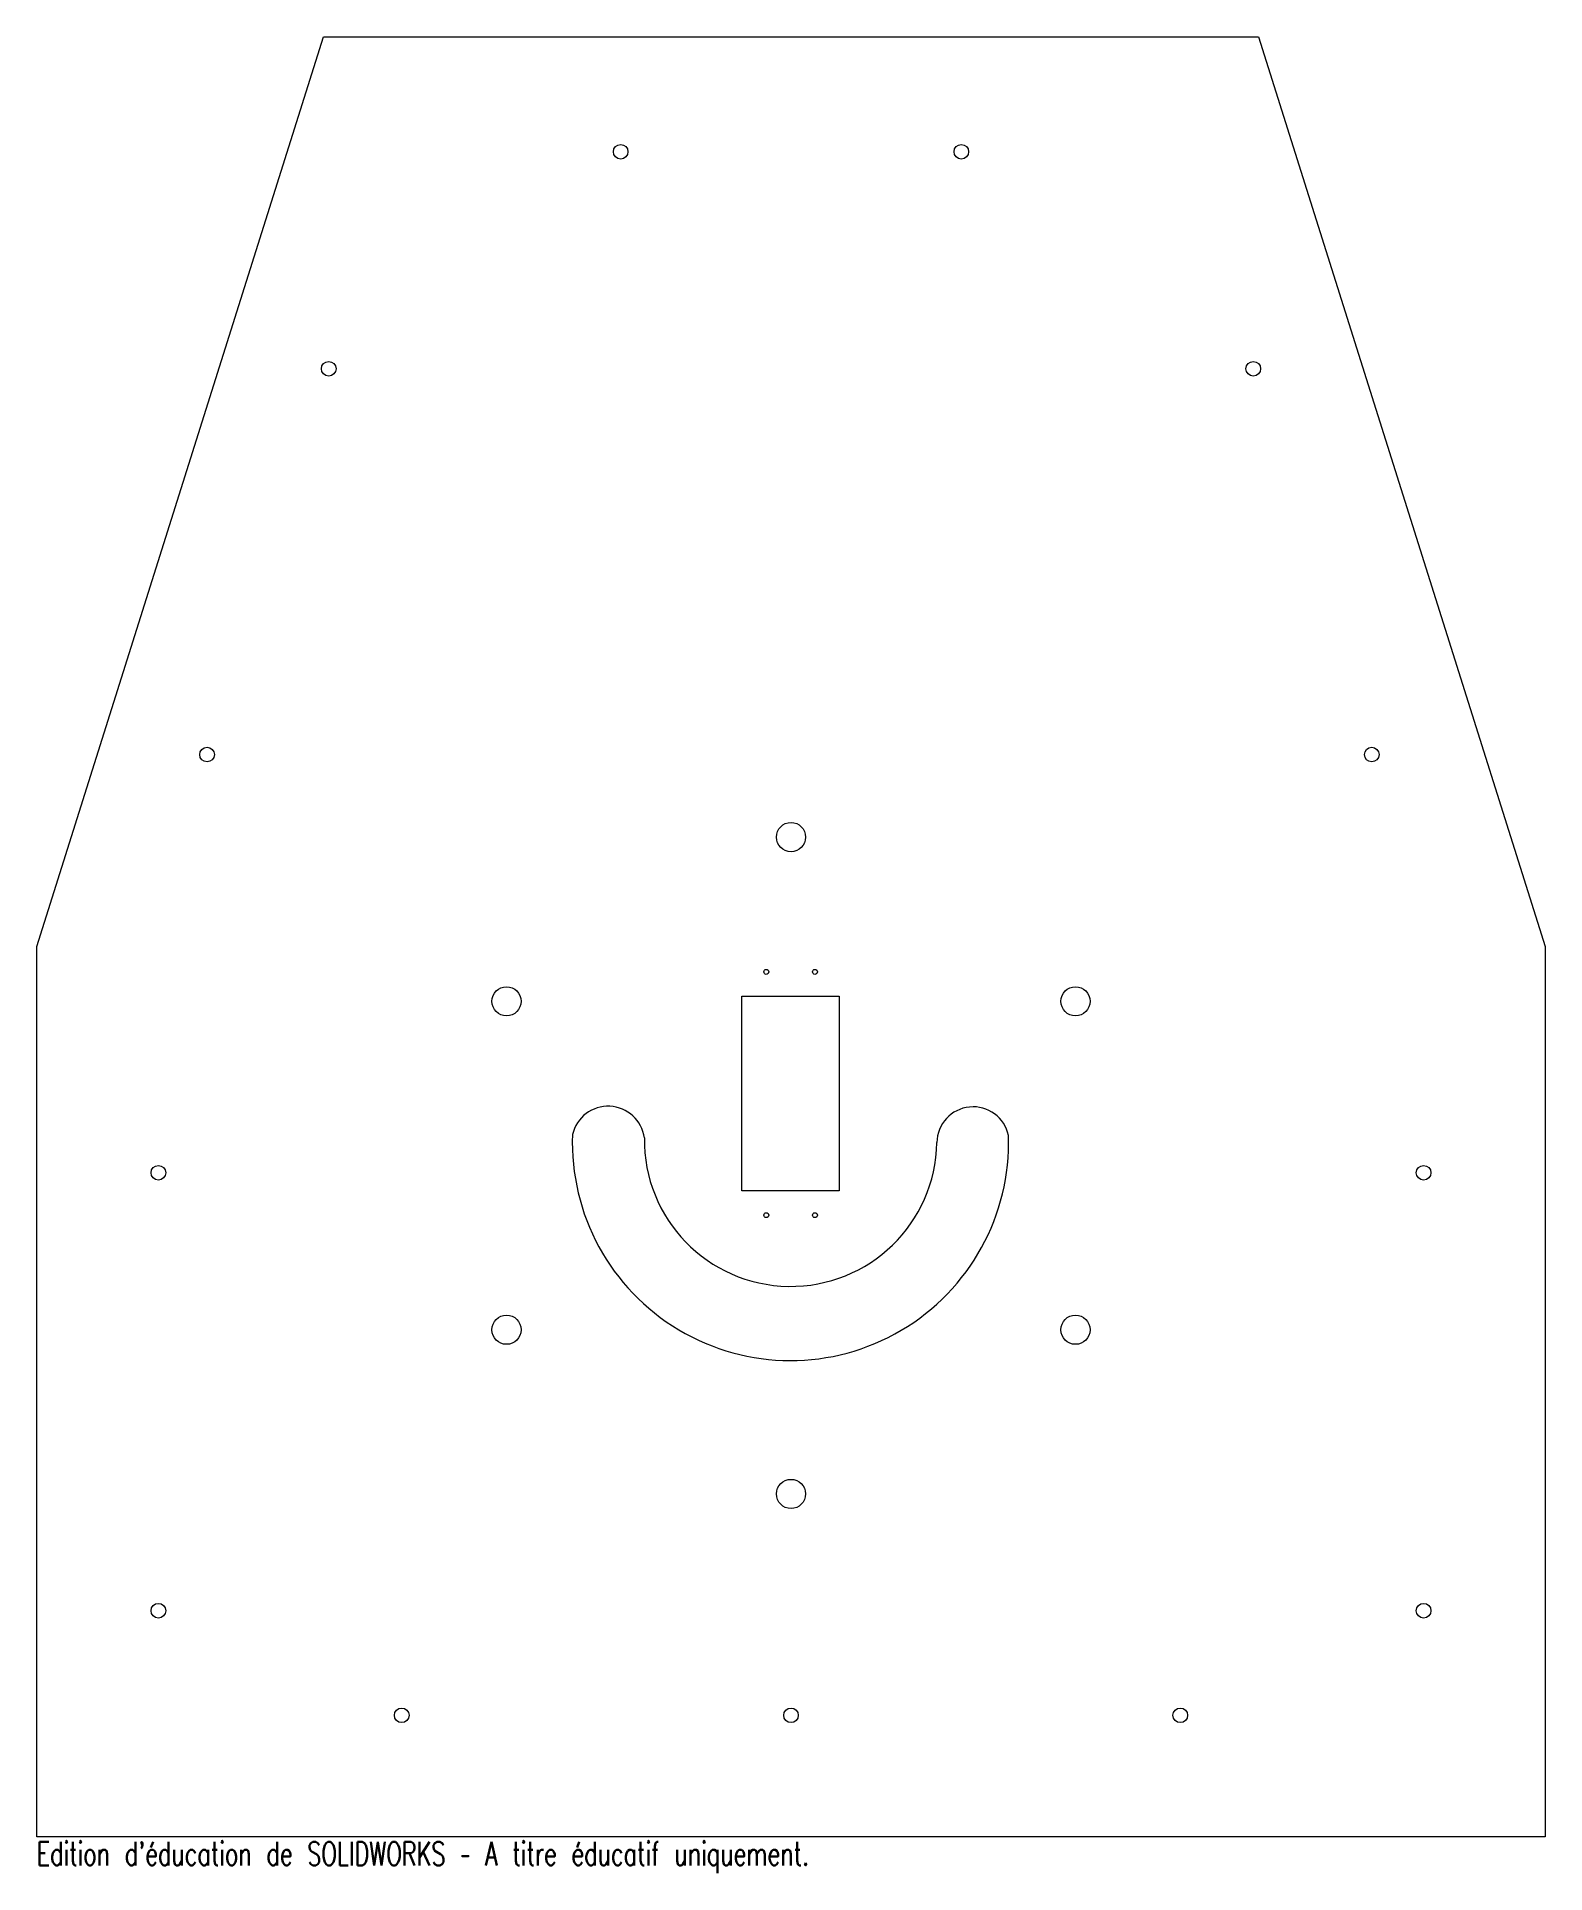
# Model space of a CAD drawing. Header units: millimetres. Extents: x -155 to 155, y 43 to 420.
import ezdxf

# ---------------------------------------------------------------- set-up
doc = ezdxf.new("R2010")
doc.units = ezdxf.units.MM
doc.styles.add('SLDTEXTSTYLE0', font='TXT', dxfattribs={"width": 0.7, "bigfont": 'bigfont'})

msp = doc.modelspace()

# ---------------------------------------------------------------- linework, layer by layer
at = {"color": 7, "linetype": 'Continuous', "lineweight": 15}
for p, q in [((-155, 233), (-96.04, 420)), ((-96.04, 420), (96.04, 420)), ((96.04, 420), (155, 233)), ((-155, 50), (-155, 233)), ((155, 233), (155, 50)), ((-10.07, 222.81), (9.93, 222.81)), ((-10.07, 182.81), (-10.07, 222.81)), ((9.93, 222.81), (9.93, 182.81)), ((9.93, 182.81), (-10.07, 182.81)), ((155, 50), (-155, 50))]:
    msp.add_line(p, q, dxfattribs=at)
for centre, radius in [((-35, 396.35), 1.5), ((35, 396.35), 1.5), ((-95, 351.75), 1.5), ((95, 351.76), 1.5), ((-120, 272.46), 1.5), ((119.34, 272.46), 1.5), ((0, 255.5), 3), ((-5.08, 227.8), 0.507), ((4.92, 227.8), 0.507), ((-58.46, 221.75), 3), ((58.46, 221.75), 3), ((-130, 186.5), 1.5), ((130, 186.5), 1.5), ((-5.08, 177.8), 0.507), ((4.92, 177.8), 0.507), ((-58.46, 154.25), 3), ((58.46, 154.25), 3), ((0, 120.5), 3), ((-130, 96.5), 1.5), ((130, 96.5), 1.5), ((-80, 75), 1.5), ((0, 75), 1.5), ((80, 75), 1.5)]:
    msp.add_circle(centre, radius, dxfattribs=at)
for centre, radius, start, end in [((-37.58, 192.66), 7.52, 7.7436, 166.8575), ((37.42, 192.62), 7.44, 12.0175, 179.0837), ((-0.11, 192.75), 44.83, 177.9314, 1.8042), ((-0.07, 193.22), 30.06, 179.1243, 359.0837)]:
    msp.add_arc(centre, radius, start, end, dxfattribs=at)

# ---------------------------------------------------------------- texts
at = {"color": 7, "linetype": 'Continuous', "insert": (-155, 48.98), "char_height": 4.8336, "attachment_point": 1, "style": 'SLDTEXTSTYLE0'}
msp.add_mtext("Edition d'éducation de SOLIDWORKS – A titre éducatif uniquement.", dxfattribs=at)

doc.saveas('drawing.dxf')
